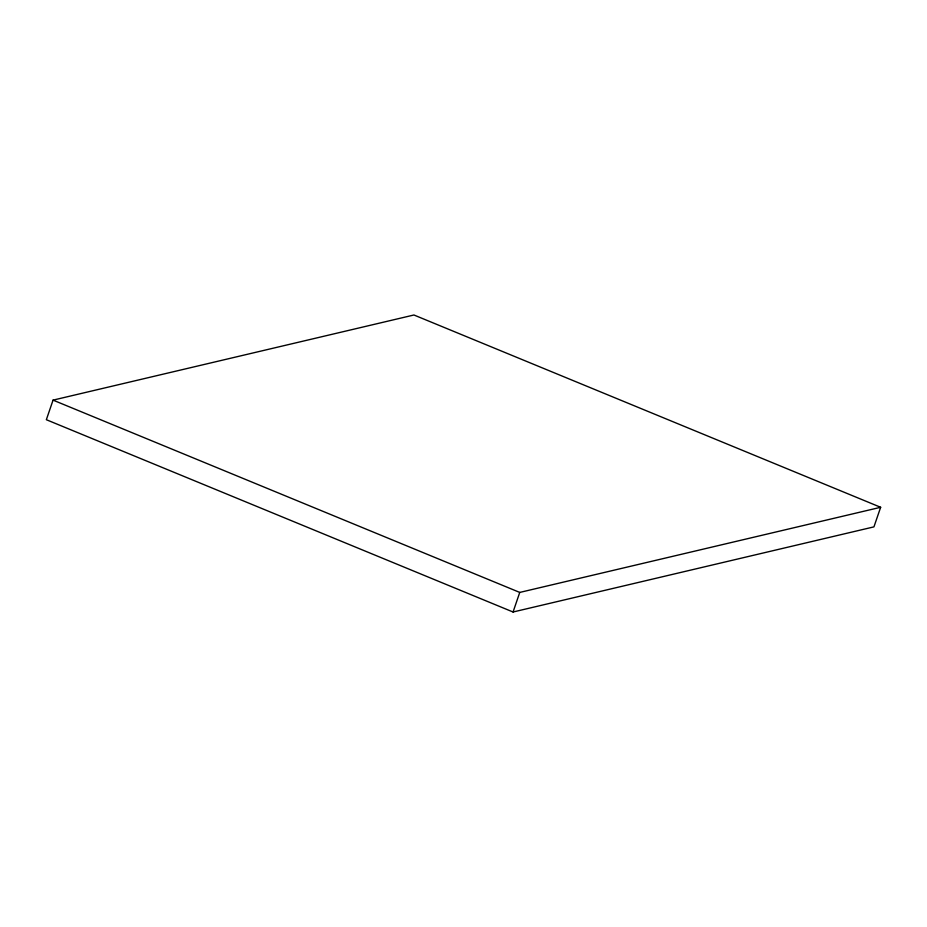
<?xml version="1.0" encoding="UTF-8"?>
<svg xmlns="http://www.w3.org/2000/svg" width="927" height="927" viewBox="0 0 927 927"><rect width="100%" height="100%" fill="white"/><g stroke="black" fill="none" stroke-linecap="round" stroke-linejoin="round"><path stroke-width="1.39" d="M53.059 400.128L46.35 419.711L513.06 612.005L873.941 526.872L880.65 507.289L413.94 314.995L53.059 400.128L519.757 592.423L880.65 507.289M513.06 612.005L519.757 592.423"/></g></svg>
